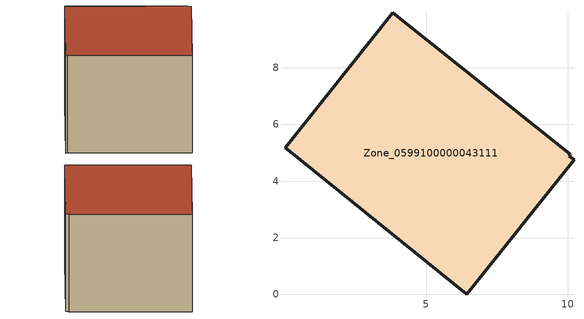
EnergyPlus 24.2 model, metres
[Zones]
Zone_0599100000043111
 floor ground (C_G): 10.21,4.74 6.44,0 0.1,5.12 0.03,5.18 3.82,9.94 10.09,4.94 10.04,4.88 z0.61
 wall outside (C_F): 6.44,0 10.21,4.74 10.04,4.88 10.09,4.94 3.82,9.94 0.03,5.18 0.1,5.12 6.44,0 z0.61:8.08
 roof outside (C_R): 10.09,4.94 3.82,9.94 0.03,5.18 0.1,5.12 6.44,0 10.21,4.74 10.04,4.88 z8.08
[BUILDING]
Pand.0599100000043111: North Axis=0; Terrain=City; Loads Convergence Tolerance Value=0.04; Temperature Convergence Tolerance Value=0.4; Solar Distribution=FullExterior; Maximum Number of Warmup Days=25; Minimum Number of Warmup Days=1
[Site:Location]
Rotterdam.The.Hague.AP_ZH_NLD Design_Conditions: Latitude=51.96; Longitude=4.45; Time Zone=1; Elevation=-4.5
[SITE:GROUNDTEMPERATURE:BUILDINGSURFACE]
18, 18, 18, 18, 18, 18, 18, 18, 18, 18, 18, 18
[MATERIAL] Thermal Absorptance=0.9; Solar Absorptance=0.7; Visible Absorptance=0.7
Name | Roughness | Thickness | Conductivity | Density | Specific Heat
G.TI.1965-1974 | MediumSmooth | 0.15 | 0.882353 | 540 | 1210
F.TI.1965-1974 | Rough | 0.3 | 0.697674 | 1920 | 840
R.TI.1965-1974 | MediumRough | 0.2 | 0.232558 | 1500 | 1000
[CONSTRUCTION]
C_G: G.TI.1965-1974
C_F: F.TI.1965-1974
C_R: R.TI.1965-1974
[ZONE]
Zone_0599100000043111: Type=1; Multiplier=1; Ceiling Height=Autocalculate; Volume=Autocalculate; Floor Area=autocalculate; Part of Total Floor Area=Yes
[ZONEINFILTRATION:DESIGNFLOWRATE]
Infil_Zone_0599100000043111: Zone or ZoneList or Space or SpaceList=Zone_0599100000043111; Schedule=AlwaysOn; Design Flow Rate Calculation Method=Flow/Area; Flow Rate per Floor Area=0.003; Constant Term Coefficient=1; Temperature Term Coefficient=0; Velocity Term Coefficient=0; Velocity Squared Term Coefficient=0
[HVACTEMPLATE:ZONE:IDEALLOADSAIRSYSTEM]
Zone_0599100000043111: Maximum Heating Supply Air Temperature=50; Minimum Cooling Supply Air Temperature=13; Maximum Heating Supply Air Humidity Ratio=0.0156; Minimum Cooling Supply Air Humidity Ratio=0.0077; Heating Limit=NoLimit; Cooling Limit=NoLimit; Dehumidification Control Type=ConstantSensibleHeatRatio; Cooling Sensible Heat Ratio=0.7; Dehumidification Setpoint=60; Humidification Control Type=None; Humidification Setpoint=30; Outdoor Air Method=None; Outdoor Air Flow Rate per Person=0.00944; Outdoor Air Flow Rate per Zone Floor Area=0; Outdoor Air Flow Rate per Zone=0; Demand Controlled Ventilation Type=None; Outdoor Air Economizer Type=NoEconomizer; Heat Recovery Type=None; Sensible Heat Recovery Effectiveness=0.7; Latent Heat Recovery Effectiveness=0.65
[ZONECONTROL:THERMOSTAT]
ThermostatControl_Zone_0599100000043111: Zone or ZoneList=Zone_0599100000043111; Control Type Schedule=DualSetpointControlType; Control 1=Thermostat_Zone_0599100000043111; Temperature Difference Between Cutout And Setpoint=0
[THERMOSTATSETPOINT:DUALSETPOINT]
Thermostat_Zone_0599100000043111: Heating Setpoint Temperature Schedule=HeatingSetpoint_Zone_0599100000043111; Cooling Setpoint Temperature Schedule=CoolingSetpoint_Zone_0599100000043111
[SCHEDULE:COMPACT]
HeatingSetpoint_Zone_0599100000043111: Through: 12/31, For: AllDays, Until: 24:00, 21
CoolingSetpoint_Zone_0599100000043111: Through: 12/31, For: AllDays, Until: 24:00, 24
DualSetpointControlType: Through: 12/31, For: AllDays, Until: 24:00, 4
AlwaysOn: Through: 12/31, For: AllDays, Until: 24:00, 1
